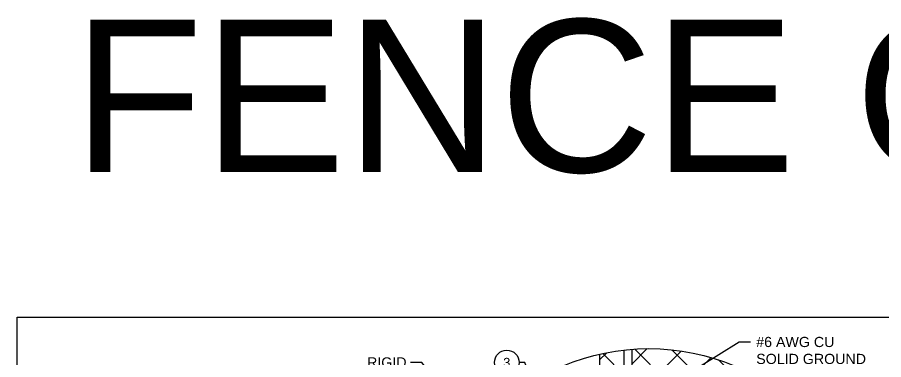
# Model space of a CAD drawing. Header units: feet. Extents: x -17 to 155, y -41 to 44.
# Drawn here: x 0 to 8.9, y 20.99 to 24.51 of the extents above; entities that cross this region are included whole.
import ezdxf
from ezdxf import colors
from ezdxf.entities.mleader import LeaderData, LeaderLine
from ezdxf.enums import TextEntityAlignment as Align
from ezdxf.math import Vec2, Vec3

# ---------------------------------------------------------------- set-up
doc = ezdxf.new("R2010")
doc.units = ezdxf.units.FT
doc.header["$MEASUREMENT"] = 0
doc.layers.get('Defpoints').update_dxf_attribs({"color": 5})
doc.layers.add('E-DETL', color=7, linetype='Continuous')
doc.layers.add('G-ANNO-TEXT', color=1, linetype='Continuous')
doc.styles.add('NEI-A', font='arial.ttf')

# ---------------------------------------------------------------- blocks, each defined once
blk = doc.blocks.new('_TagCircle')
at = {"color": 0, "linetype": 'ByBlock', "lineweight": -2, "transparency": 16777216}
blk.add_circle((0, 0), 0.125, dxfattribs=at)
at = {"color": 0, "transparency": 16777216, "style": 'NEI-A'}
blk.add_attdef('TAGNUMBER', text='', height=0.09375, dxfattribs=at).set_placement((0, -0.046875), align=Align.CENTER)

msp = doc.modelspace()

# ---------------------------------------------------------------- hatches: boundary and pattern name
at = {"layer": 'E-DETL', "linetype": 'Continuous'}
h = msp.add_hatch(dxfattribs=at)
h.set_pattern_fill('ANSI37', color=9, scale=2.118464724394062)
h.set_pattern_definition([(44.99999999999999, (33.18289563118771, -33.07384180059098), (-0.1872475965404414, 0.1872475965404414), []), (135, (33.18289563118771, -33.07384180059098), (-0.1872475965404415, -0.1872475965404414), [])])
h.paths.add_polyline_path([(4.557941276007363, 19.43780554559209), (4.515571981519476, 19.43780554559209), (4.515571981519476, 19.59214807127414), (4.557941276007363, 19.59214807127414), (4.557941276007363, 20.02019692740311, 0.1372008397308276), (4.230106445870407, 18.84796050072211, 0.1004672626011134), (4.408946909172295, 17.9669008304058), (4.557941276007363, 17.9669008304058)])
edge = h.paths.add_edge_path()
edge.add_arc((6.278374182140634, 19.34285556915988), 0.1116478877353114, 111.3082816511614, 248.6917183488422)
edge.add_line((6.237802914501365, 19.23884007474727), (6.237802914501372, 18.97099029542701))
edge.add_arc((6.066527709701237, 18.970990295427), 0.1712752048001297, -119.33464195795722, 1.1937117960769683e-12, ccw=False)
edge.add_line((5.982618337575198, 18.82167715786456), (5.982618337575198, 19.08625034739817))
edge.add_line((5.982618337575198, 19.08625034739817), (6.048820360212392, 19.08625034739817))
edge.add_line((6.048820360212392, 19.08625034739817), (6.048820360212392, 19.22595907315266))
edge.add_line((6.048820360212392, 19.22595907315268), (5.982618337575198, 19.22595907315268))
edge.add_line((5.982618337575198, 19.22595907315268), (5.982618337575198, 19.65221367451062))
edge.add_line((5.982618337575198, 19.65221367451062), (6.064839881137798, 19.65221367451062))
edge.add_arc((6.064839881137798, 19.67455685715072), 0.02234318264010402, 270.0000000000116, 360)
edge.add_line((6.087183063777903, 19.67455685715072), (6.087183063777903, 19.80773687878115))
edge.add_arc((6.064839881137798, 19.80773687878114), 0.02234318264010492, 3.694532317988021e-11, 89.99999999998383)
edge.add_line((6.064839881137798, 19.83008006142125), (5.987585688757775, 19.83008006142125))
edge.add_line((5.987585688757775, 19.83008006142125), (5.987585688757775, 19.85978600885792))
edge.add_line((5.987585688757775, 19.85978600885792), (5.982618337575198, 19.85978600885792))
edge.add_line((5.982618337575198, 19.85978600885792), (5.982618337575198, 21.05000256714661))
edge.add_arc((6.489802151890927, 18.84796050072078), 2.259695706021668, 96.40289258946689, 102.97041114785651, ccw=False)
edge.add_line((6.237802914501365, 21.09356088105738), (6.237802914501365, 19.44687106357249))
edge = h.paths.add_edge_path()
edge.add_arc((6.278374182140642, 19.34285556915988), 0.1116478877353073, 291.3082816511662, 428.6917183488306)
edge.add_line((6.318945449779927, 19.44687106357249), (6.318945449780002, 21.10118766884122))
edge.add_arc((6.489802151890838, 18.84796050072209), 2.259695706020246, -15.825854075631185, 94.33630047320622, ccw=False)
edge.add_line((8.663844164879764, 18.23170892095506), (6.07088770109161, 18.23170892095506))
edge.add_arc((6.070887701091618, 18.31997828447149), 0.08826936351642055, 180, 269.99999999999767, ccw=False)
edge.add_line((5.982618337575198, 18.31997828447149), (5.982618337575198, 18.7329274197495))
edge.add_arc((6.066527709701229, 18.97099029542701), 0.2524177400786787, 250.5841138504899, 359.9999999999992)
edge.add_line((6.318945449779905, 18.97099029542701), (6.31894544977992, 19.23884007474728))

# ---------------------------------------------------------------- linework, layer by layer
at = {"layer": 'Defpoints', "color": 5}
msp.add_lwpolyline([(5.051920481946581e-08, 21.43181827230055), (32.40909104770368, 21.43181827230055), (32.40909104770368, -0.7392645866058274), (5.051920481946581e-08, -0.7392645866058274)], close=True, dxfattribs=at)
at = {"layer": 'E-DETL', "color": 7, "linetype": 'Continuous'}
msp.add_lwpolyline([(5.982618337575198, 21.05000256714662), (5.982618337575198, 19.85978600885792)], dxfattribs=at)
at = {"layer": 'E-DETL', "color": 3, "linetype": 'Continuous'}
msp.add_lwpolyline([(6.237802914501365, 19.44687106357249), (6.237802914501365, 21.0935608810574)], dxfattribs=at)

# ---------------------------------------------------------------- texts
at = {"layer": 'Defpoints', "color": 1, "insert": (16.27206897944316, 22.90030879700002), "char_height": 1.56818182244441, "attachment_point": 8, "style": 'NEI-A'}
msp.add_mtext('FENCE GROUNDING DETAILS', dxfattribs=at)

# ---------------------------------------------------------------- next in the draw order: leaders
at = {"layer": 'G-ANNO-TEXT'}
ml = msp.add_multileader_mtext('Standard', dxfattribs=at)
ml.set_content('RIGID POST', color=256, style='NEI-A')
ml.set_leader_properties()
ml.build(insert=Vec2(0, 0))
ml.multileader.update_dxf_attribs({"dogleg_length": 0.1250000000000006, "arrow_head_size": 0.1176136366833307})
ctx = ml.context
ctx.base_point, ctx.char_height, ctx.arrow_head_size, ctx.landing_gap_size, ctx.plane_origin = Vec3(3.535508406273062, 20.96528401129006), 0.1045454548296273, 0.1176136366833307, 0.05880681834166537, Vec3(3.454848718853496, 22.1561223781635)
notes = []
notes.append((ctx, [(0, (1, 1, 0), (4.157183032792351, 20.96528401129006), (-1, 0), 0.1176136366833313, [(0, [(4.916559726382935, 20.02548139705674)], 0, [])])]))
ctx.mtext.insert, ctx.mtext.width, ctx.mtext.flow_direction = Vec3(3.594315224614731, 21.0184481562938), 0.7406897702737586, 5
ctx.mtext.has_bg_fill, ctx.mtext.bg_color, ctx.mtext.bg_scale_factor, ctx.mtext.bg_transparency, ctx.mtext.use_window_bg_color = 1, -1073741824, 1.5, 0, 1
for ctx, leaders in notes:
    for number, flags, end, landing, length, lines in leaders:
        leader = LeaderData()
        leader.index, (leader.has_last_leader_line, leader.has_dogleg_vector, leader.attachment_direction) = number, flags
        leader.last_leader_point, leader.dogleg_vector, leader.dogleg_length = Vec3(end), Vec3(landing), length
        for number, points, colour, breaks in lines:
            line = LeaderLine()
            line.index, line.vertices, line.color, line.breaks = number, Vec3.list(points), colors.encode_raw_color(colour), breaks
            leader.lines.append(line)
        ctx.leaders.append(leader)

# ---------------------------------------------------------------- next in the draw order: linework, layer by layer
at = {"layer": 'E-DETL', "color": 153, "linetype": 'Continuous'}
msp.add_circle((6.489802151890741, 18.84796050072212), 2.259695706020338, dxfattribs=at)

# ---------------------------------------------------------------- next in the draw order: leaders
at = {"layer": 'G-ANNO-TEXT'}
ml = msp.add_multileader_block('Standard', dxfattribs=at)
ml.set_content('_TagCircle', color=256, scale=1.014281690981825)
ml.set_attribute('TAGNUMBER', '3', width=0)
ml.set_leader_properties()
ml.build(insert=Vec2(0, 0))
ml.multileader.update_dxf_attribs({"dogleg_length": 0.0625, "arrow_head_size": 0.1176136366833307})
ctx = ml.context
ctx.base_point, ctx.char_height, ctx.arrow_head_size, ctx.landing_gap_size, ctx.plane_origin = Vec3(4.903168272523963, 20.96528401129006), 0.0940909093466646, 0.1176136366833307, 0.05880681834166537, Vec3(5.605412320901238, 19.24680910890025)
notes = []
notes.append((ctx, [(1, (1, 1, 0), (5.215545513611085, 20.96528401129006), (-1, 0), 0.05880681834166537, [(0, [(5.635588703462851, 19.83008006142125)], 0, [])])]))
ctx.block.insert = Vec3(5.029953483896697, 20.96528401129006)
for ctx, leaders in notes:
    for number, flags, end, landing, length, lines in leaders:
        leader = LeaderData()
        leader.index, (leader.has_last_leader_line, leader.has_dogleg_vector, leader.attachment_direction) = number, flags
        leader.last_leader_point, leader.dogleg_vector, leader.dogleg_length = Vec3(end), Vec3(landing), length
        for number, points, colour, breaks in lines:
            line = LeaderLine()
            line.index, line.vertices, line.color, line.breaks = number, Vec3.list(points), colors.encode_raw_color(colour), breaks
            leader.lines.append(line)
        ctx.leaders.append(leader)

# ---------------------------------------------------------------- next in the draw order: leaders
ml = msp.add_multileader_mtext('Standard', dxfattribs=at)
ml.set_content('#6 AWG CU SOLID GROUND WIRE', color=256, style='NEI-A')
ml.set_leader_properties()
ml.build(insert=Vec2(0, 0))
ml.multileader.update_dxf_attribs({"dogleg_length": 0.1250000000000006, "arrow_head_size": 0.1176136366833307})
ctx = ml.context
ctx.base_point, ctx.char_height, ctx.arrow_head_size, ctx.landing_gap_size, ctx.plane_origin = Vec3(7.534602022540745, 21.17644600459256), 0.1045454548296273, 0.1176136366833307, 0.05880681834166537, Vec3(7.366274301308321, 21.15616037077293)
notes = []
notes.append((ctx, [(0, (1, 1, 0), (7.416988385857413, 21.17644600459256), (1, 0), 0.1176136366833313, [(0, [(6.318945449779912, 20.49496641885704)], 0, [])])]))
ctx.mtext.insert, ctx.mtext.width, ctx.mtext.flow_direction = Vec3(7.59340884088241, 21.22871873200737), 1.129497751816791, 5
ctx.mtext.has_bg_fill, ctx.mtext.bg_color, ctx.mtext.bg_scale_factor, ctx.mtext.bg_transparency, ctx.mtext.use_window_bg_color = 1, -1073741824, 1.5, 0, 1
for ctx, leaders in notes:
    for number, flags, end, landing, length, lines in leaders:
        leader = LeaderData()
        leader.index, (leader.has_last_leader_line, leader.has_dogleg_vector, leader.attachment_direction) = number, flags
        leader.last_leader_point, leader.dogleg_vector, leader.dogleg_length = Vec3(end), Vec3(landing), length
        for number, points, colour, breaks in lines:
            line = LeaderLine()
            line.index, line.vertices, line.color, line.breaks = number, Vec3.list(points), colors.encode_raw_color(colour), breaks
            leader.lines.append(line)
        ctx.leaders.append(leader)

# ---------------------------------------------------------------- next in the draw order: linework, layer by layer
at = {"layer": 'E-DETL', "color": 3, "linetype": 'Continuous'}
msp.add_lwpolyline([(6.318945449779912, 19.44687106357249), (6.318945449779912, 21.10118766884134)], dxfattribs=at)

doc.saveas('drawing.dxf')
